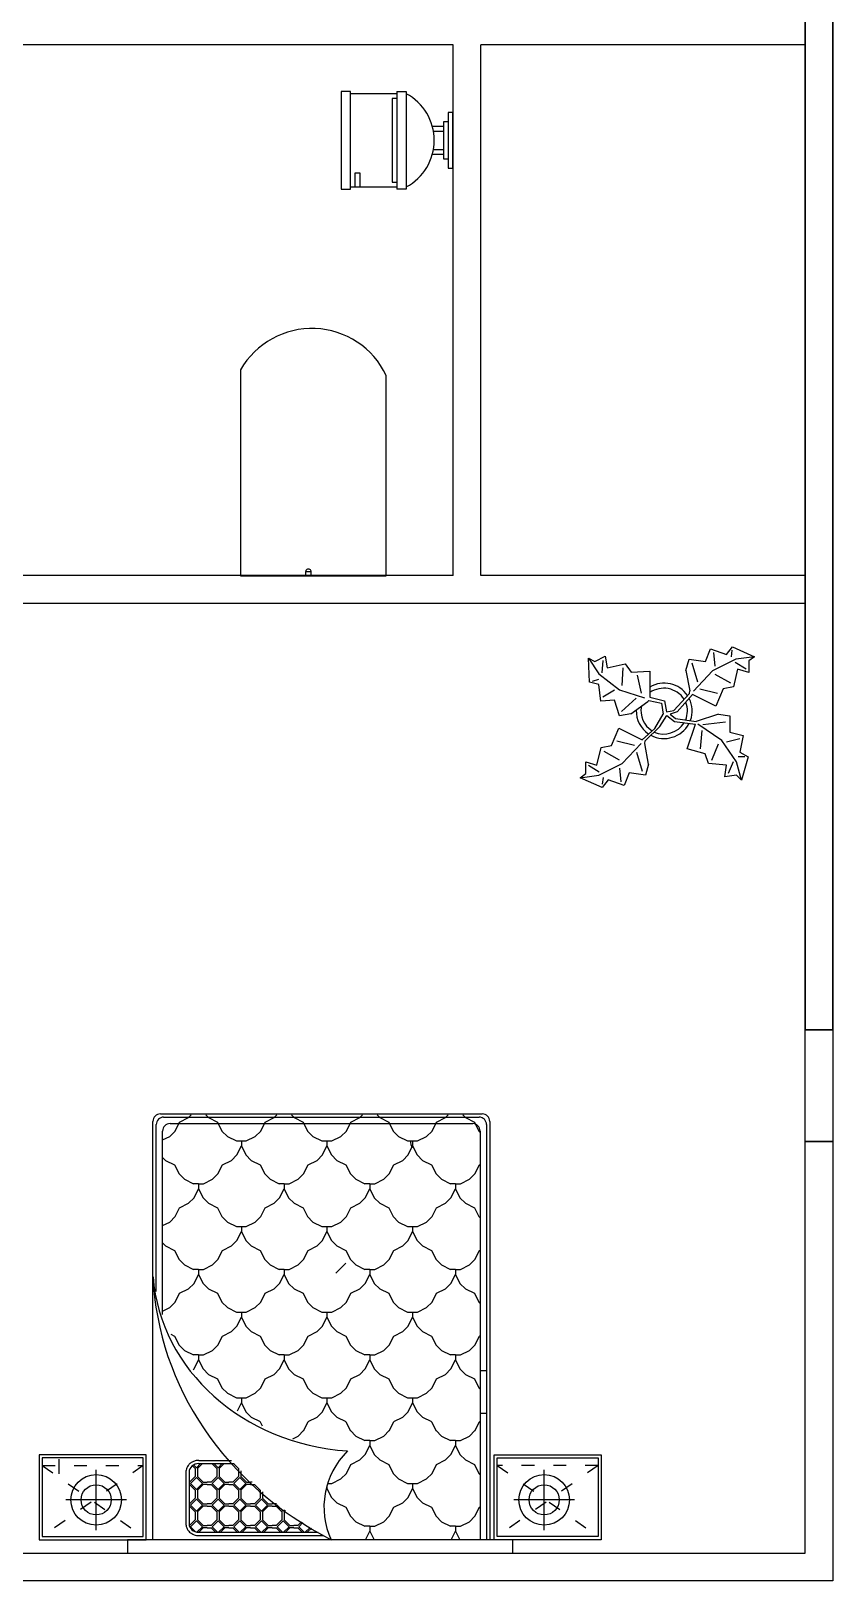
# Model space of a CAD drawing. Header units: inches. Extents: x -2288 to 2509, y 3194 to 5046.
# Drawn here: x -1144.9 to -972.7, y 3194.3 to 3527.3 of the extents above; entities that cross this region are included whole.
import ezdxf

# ---------------------------------------------------------------- set-up
doc = ezdxf.new("R2010")
doc.units = ezdxf.units.IN
doc.header["$MEASUREMENT"] = 0
doc.linetypes.add('ACAD_ISO03W100', pattern=[30, 12, -18])

# ---------------------------------------------------------------- blocks, each defined once
blk = doc.blocks.new('A$C029D5C69')
for p, q in [((0.4164, 2.0693), (0.4164, 2.0066)), ((2.2315, 2.0693), (0.4164, 2.0693)), ((2.2315, 2.0066), (2.2315, 2.0693)), ((0, 1.606), (0, 2.0066)), ((0, 2.0066), (0.505, 2.0066)), ((0.0151, 1.6211), (0.0151, 1.9915)), ((0.0151, 1.9915), (0.4899, 1.9915)), ((0.4164, 2.0066), (2.2315, 2.0066)), ((0.4899, 1.9915), (0.4899, 1.6211)), ((0.505, 2.0066), (0.505, 1.606)), ((0.5252, 0.0351), (0.5252, 2.0066)), ((0.5403, 0.0502), (0.5403, 2.0066)), ((0.5706, 0.0805), (0.5706, 2.0066)), ((0.6869, 1.966), (0.6666, 2.0066)), ((0.7072, 2.0066), (0.6869, 1.966)), ((1.0902, 1.966), (1.0699, 2.0066)), ((1.1106, 2.0066), (1.0902, 1.966)), ((1.8954, 1.9865), (1.3081, 1.9865)), ((2.1114, 2.0087), (2.1114, 0.0351)), ((2.6479, 2.0066), (2.1429, 2.0066)), ((2.1429, 2.0066), (2.1429, 1.606)), ((2.6328, 1.9915), (2.158, 1.9915)), ((2.158, 1.9915), (2.158, 1.6211)), ((2.6328, 1.6211), (2.6328, 1.9915)), ((2.6479, 1.606), (2.6479, 2.0066)), ((0.2689, 1.9609), (0.2689, 1.6764)), ((0.621, 1.9213), (0.5955, 1.8958)), ((0.6634, 1.9425), (0.621, 1.9213)), ((0.6634, 1.9425), (0.621, 1.9213)), ((0.6869, 1.9425), (0.6634, 1.9425)), ((0.6869, 1.9425), (0.6869, 1.966)), ((0.6869, 1.9425), (0.6869, 1.966)), ((0.6869, 1.9425), (0.7104, 1.9425)), ((0.7528, 1.9213), (0.7104, 1.9425)), ((0.7528, 1.9213), (0.7104, 1.9425)), ((0.7783, 1.8958), (0.7528, 1.9213)), ((1.0243, 1.9213), (0.9988, 1.8958)), ((1.0668, 1.9425), (1.0244, 1.9213)), ((1.0668, 1.9425), (1.0244, 1.9213)), ((1.0902, 1.9425), (1.0668, 1.9425)), ((1.0902, 1.9425), (1.0902, 1.966)), ((1.0902, 1.9425), (1.0902, 1.966)), ((1.0902, 1.9425), (1.1137, 1.9425)), ((1.1561, 1.9213), (1.1137, 1.9425)), ((1.1561, 1.9213), (1.1137, 1.9425)), ((1.1816, 1.8958), (1.1561, 1.9213)), ((1.8954, 1.9713), (1.3339, 1.9713)), ((1.3849, 1.9713), (1.3656, 1.952)), ((1.3945, 1.9713), (1.3714, 1.9483)), ((1.4249, 1.945), (1.3986, 1.9713)), ((1.4249, 1.945), (1.4059, 1.926)), ((1.4288, 1.9507), (1.4081, 1.9713)), ((1.4288, 1.9394), (1.4116, 1.9222)), ((1.4476, 1.9507), (1.4288, 1.9507)), ((1.4288, 1.9393), (1.4476, 1.9393)), ((1.4476, 1.9507), (1.4664, 1.9507)), ((1.4664, 1.9393), (1.4476, 1.9393)), ((1.487, 1.9713), (1.4664, 1.9507)), ((1.493, 1.9128), (1.4664, 1.9394)), ((1.4966, 1.9713), (1.4703, 1.945)), ((1.4986, 1.9167), (1.4703, 1.945)), ((1.493, 1.8752), (1.493, 1.9128)), ((1.527, 1.945), (1.4986, 1.9167)), ((1.527, 1.945), (1.5007, 1.9713)), ((1.5309, 1.9394), (1.5043, 1.9128)), ((1.5043, 1.8752), (1.5043, 1.9128)), ((1.5309, 1.9507), (1.5102, 1.9713)), ((1.5497, 1.9507), (1.5309, 1.9507)), ((1.5309, 1.9393), (1.5497, 1.9393)), ((1.5497, 1.9507), (1.5685, 1.9507)), ((1.5685, 1.9393), (1.5497, 1.9393)), ((1.5891, 1.9713), (1.5685, 1.9507)), ((1.595, 1.9128), (1.5685, 1.9394)), ((1.5987, 1.9713), (1.5724, 1.945)), ((1.6007, 1.9167), (1.5724, 1.945)), ((1.595, 1.8752), (1.595, 1.9128)), ((1.6291, 1.945), (1.6007, 1.9167)), ((1.6291, 1.945), (1.6028, 1.9713)), ((1.633, 1.9394), (1.6064, 1.9128)), ((1.6064, 1.8752), (1.6064, 1.9128)), ((1.633, 1.9507), (1.6123, 1.9713)), ((1.6518, 1.9507), (1.633, 1.9507)), ((1.633, 1.9393), (1.6518, 1.9393)), ((1.6518, 1.9507), (1.6706, 1.9507)), ((1.6706, 1.9393), (1.6518, 1.9393)), ((1.6912, 1.9713), (1.6706, 1.9507)), ((1.6971, 1.9128), (1.6706, 1.9394)), ((1.7008, 1.9713), (1.6745, 1.945)), ((1.7028, 1.9167), (1.6745, 1.945)), ((1.6971, 1.8752), (1.6971, 1.9128)), ((1.7312, 1.945), (1.7028, 1.9167)), ((1.7312, 1.945), (1.7049, 1.9713)), ((1.7351, 1.9394), (1.7085, 1.9128)), ((1.7085, 1.8752), (1.7085, 1.9128)), ((1.7351, 1.9507), (1.7144, 1.9713)), ((1.7539, 1.9507), (1.7351, 1.9507)), ((1.7351, 1.9393), (1.7539, 1.9393)), ((1.7539, 1.9507), (1.7727, 1.9507)), ((1.7727, 1.9393), (1.7539, 1.9393)), ((1.7933, 1.9713), (1.7727, 1.9507)), ((1.7992, 1.9128), (1.7727, 1.9394)), ((1.8029, 1.9713), (1.7766, 1.945)), ((1.8049, 1.9167), (1.7766, 1.945)), ((1.7992, 1.8752), (1.7992, 1.9128)), ((1.8333, 1.945), (1.8049, 1.9167)), ((1.8333, 1.945), (1.807, 1.9713)), ((1.8372, 1.9394), (1.8106, 1.9128)), ((1.8106, 1.8752), (1.8106, 1.9128)), ((1.8372, 1.9507), (1.8165, 1.9713)), ((1.856, 1.9507), (1.8372, 1.9507)), ((1.8372, 1.9393), (1.856, 1.9393)), ((1.856, 1.9507), (1.8748, 1.9507)), ((1.8748, 1.9393), (1.856, 1.9393)), ((1.8954, 1.9713), (1.8748, 1.9507)), ((1.9013, 1.9128), (1.8748, 1.9394)), ((1.9043, 1.9707), (1.8787, 1.945)), ((1.907, 1.9167), (1.8787, 1.945)), ((1.9013, 1.8752), (1.9013, 1.9128)), ((1.9354, 1.945), (1.907, 1.9167)), ((1.9354, 1.945), (1.9114, 1.969)), ((1.9393, 1.9394), (1.9127, 1.9128)), ((1.9127, 1.8752), (1.9127, 1.9128)), ((1.9393, 1.9393), (1.9404, 1.9393)), ((1.9414, 1.688), (1.9414, 1.931)), ((1.9565, 1.688), (1.9565, 1.931)), ((2.379, 1.9609), (2.379, 1.6764)), ((0.5743, 1.8534), (0.5706, 1.8515)), ((0.5743, 1.8534), (0.5706, 1.8515)), ((0.5955, 1.8958), (0.5743, 1.8534)), ((0.7995, 1.8534), (0.7783, 1.8958)), ((0.8419, 1.8322), (0.7995, 1.8534)), ((0.8419, 1.8322), (0.7995, 1.8534)), ((0.8674, 1.8067), (0.8419, 1.8322)), ((0.9352, 1.8322), (0.9097, 1.8067)), ((0.9777, 1.8534), (0.9353, 1.8322)), ((0.9777, 1.8534), (0.9353, 1.8322)), ((0.9989, 1.8958), (0.9777, 1.8534)), ((1.2028, 1.8534), (1.1816, 1.8958)), ((1.2452, 1.8322), (1.2028, 1.8534)), ((1.2452, 1.8322), (1.2028, 1.8534)), ((1.2707, 1.8067), (1.2452, 1.8322)), ((1.493, 1.8752), (1.4867, 1.869)), ((1.4986, 1.8713), (1.4922, 1.8648)), ((1.527, 1.8429), (1.4986, 1.8713)), ((1.5309, 1.8486), (1.5043, 1.8752)), ((1.527, 1.8429), (1.5242, 1.8401)), ((1.5309, 1.8373), (1.5295, 1.8359)), ((1.5497, 1.8486), (1.5309, 1.8486)), ((1.5309, 1.8373), (1.5497, 1.8373)), ((1.5497, 1.8486), (1.5685, 1.8486)), ((1.5685, 1.8373), (1.5497, 1.8373)), ((1.595, 1.8752), (1.5685, 1.8486)), ((1.595, 1.8107), (1.5685, 1.8373)), ((1.6007, 1.8713), (1.5724, 1.8429)), ((1.6007, 1.8146), (1.5724, 1.8429)), ((1.6291, 1.8429), (1.6007, 1.8713)), ((1.6291, 1.8429), (1.6007, 1.8146)), ((1.633, 1.8486), (1.6064, 1.8752)), ((1.633, 1.8373), (1.6064, 1.8107)), ((1.6518, 1.8486), (1.633, 1.8486)), ((1.633, 1.8373), (1.6518, 1.8373)), ((1.6518, 1.8486), (1.6706, 1.8486)), ((1.6706, 1.8373), (1.6518, 1.8373)), ((1.6971, 1.8752), (1.6706, 1.8486)), ((1.6971, 1.8107), (1.6706, 1.8373)), ((1.7028, 1.8713), (1.6745, 1.8429)), ((1.7028, 1.8146), (1.6745, 1.8429)), ((1.7312, 1.8429), (1.7028, 1.8713)), ((1.7312, 1.8429), (1.7028, 1.8146)), ((1.7351, 1.8486), (1.7085, 1.8752)), ((1.7351, 1.8373), (1.7085, 1.8107)), ((1.7539, 1.8486), (1.7351, 1.8486)), ((1.7351, 1.8373), (1.7539, 1.8373)), ((1.7539, 1.8486), (1.7727, 1.8486)), ((1.7727, 1.8373), (1.7539, 1.8373)), ((1.7992, 1.8752), (1.7727, 1.8486)), ((1.7992, 1.8107), (1.7727, 1.8373)), ((1.8049, 1.8713), (1.7766, 1.8429)), ((1.8049, 1.8146), (1.7766, 1.8429)), ((1.8333, 1.8429), (1.8049, 1.8713)), ((1.8333, 1.8429), (1.8049, 1.8146)), ((1.8372, 1.8486), (1.8106, 1.8752)), ((1.8372, 1.8373), (1.8106, 1.8107)), ((1.856, 1.8486), (1.8372, 1.8486)), ((1.8372, 1.8373), (1.856, 1.8373)), ((1.856, 1.8486), (1.8748, 1.8486)), ((1.8748, 1.8373), (1.856, 1.8373)), ((1.9013, 1.8752), (1.8748, 1.8486)), ((1.9013, 1.8107), (1.8748, 1.8373)), ((1.907, 1.8713), (1.8787, 1.8429)), ((1.907, 1.8146), (1.8787, 1.8429)), ((1.9354, 1.8429), (1.907, 1.8713)), ((1.9354, 1.8429), (1.907, 1.8146)), ((1.9393, 1.8486), (1.9127, 1.8752)), ((1.9393, 1.8373), (1.9127, 1.8107)), ((1.9414, 1.8486), (1.9393, 1.8486)), ((1.9393, 1.8373), (1.9414, 1.8373)), ((0.1267, 1.8186), (0.4111, 1.8186)), ((0.8886, 1.7643), (0.8674, 1.8067)), ((0.9098, 1.8067), (0.8886, 1.7643)), ((0.8886, 1.7408), (0.8886, 1.7643)), ((1.2919, 1.7643), (1.2707, 1.8067)), ((1.2981, 1.7768), (1.2919, 1.7643)), ((1.2919, 1.7519), (1.2919, 1.7643)), ((1.595, 1.7806), (1.595, 1.8107)), ((1.6064, 1.7731), (1.6064, 1.8107)), ((1.633, 1.7465), (1.6064, 1.7731)), ((1.6971, 1.7731), (1.6706, 1.7465)), ((1.7028, 1.7692), (1.6745, 1.7408)), ((1.6971, 1.7731), (1.6971, 1.8107)), ((1.7312, 1.7408), (1.7028, 1.7692)), ((1.7085, 1.7731), (1.7085, 1.8107)), ((1.7351, 1.7465), (1.7085, 1.7731)), ((1.7992, 1.7731), (1.7727, 1.7465)), ((1.8049, 1.7692), (1.7766, 1.7408)), ((1.7992, 1.7731), (1.7992, 1.8107)), ((1.8333, 1.7408), (1.8049, 1.7692)), ((1.8106, 1.7731), (1.8106, 1.8107)), ((1.8372, 1.7465), (1.8106, 1.7731)), ((1.9013, 1.7731), (1.8748, 1.7465)), ((1.907, 1.7692), (1.8787, 1.7408)), ((1.9013, 1.7731), (1.9013, 1.8107)), ((1.9354, 1.7408), (1.907, 1.7692)), ((1.9127, 1.7731), (1.9127, 1.8107)), ((1.9393, 1.7465), (1.9127, 1.7731)), ((2.2367, 1.8186), (2.5212, 1.8186)), ((0.5766, 1.6941), (0.5706, 1.7002)), ((0.5978, 1.6517), (0.5766, 1.6941)), ((0.7972, 1.6941), (0.776, 1.6517)), ((0.8227, 1.7196), (0.7972, 1.6941)), ((0.8651, 1.7408), (0.8227, 1.7196)), ((0.8651, 1.7408), (0.8227, 1.7196)), ((0.912, 1.7408), (0.8651, 1.7408)), ((0.9544, 1.7196), (0.912, 1.7408)), ((0.9544, 1.7196), (0.912, 1.7408)), ((0.98, 1.6941), (0.9545, 1.7196)), ((1.0011, 1.6517), (0.9799, 1.6941)), ((1.2005, 1.6941), (1.1793, 1.6517)), ((1.226, 1.7196), (1.2005, 1.6941)), ((1.2684, 1.7408), (1.226, 1.7196)), ((1.2684, 1.7408), (1.226, 1.7196)), ((1.2885, 1.7408), (1.2684, 1.7408)), ((1.6518, 1.7465), (1.633, 1.7465)), ((1.6443, 1.7352), (1.6518, 1.7352)), ((1.6518, 1.7465), (1.6706, 1.7465)), ((1.6706, 1.7352), (1.6518, 1.7352)), ((1.6971, 1.7086), (1.6706, 1.7352)), ((1.7028, 1.7125), (1.6745, 1.7408)), ((1.6971, 1.682), (1.6971, 1.7086)), ((1.7312, 1.7408), (1.7028, 1.7125)), ((1.7351, 1.7352), (1.7085, 1.7086)), ((1.7085, 1.671), (1.7085, 1.7086)), ((1.7539, 1.7465), (1.7351, 1.7465)), ((1.7351, 1.7352), (1.7539, 1.7352)), ((1.7539, 1.7465), (1.7727, 1.7465)), ((1.7727, 1.7352), (1.7539, 1.7352)), ((1.7992, 1.7086), (1.7727, 1.7352)), ((1.8049, 1.7125), (1.7766, 1.7408)), ((1.7992, 1.671), (1.7992, 1.7086)), ((1.8333, 1.7408), (1.8049, 1.7125)), ((1.8372, 1.7352), (1.8106, 1.7086)), ((1.8106, 1.671), (1.8106, 1.7086)), ((1.856, 1.7465), (1.8372, 1.7465)), ((1.8372, 1.7352), (1.856, 1.7352)), ((1.856, 1.7465), (1.8748, 1.7465)), ((1.8748, 1.7352), (1.856, 1.7352)), ((1.9013, 1.7086), (1.8748, 1.7352)), ((1.907, 1.7125), (1.8787, 1.7408)), ((1.9013, 1.671), (1.9013, 1.7086)), ((1.9354, 1.7408), (1.907, 1.7125)), ((1.9393, 1.7352), (1.9127, 1.7086)), ((1.9127, 1.671), (1.9127, 1.7086)), ((1.9414, 1.7465), (1.9393, 1.7465)), ((1.9393, 1.7352), (1.9414, 1.7352)), ((2.5551, 1.6275), (2.5551, 1.696)), ((0.4899, 1.6211), (0.0151, 1.6211)), ((0.6402, 1.6305), (0.5978, 1.6517)), ((0.6402, 1.6305), (0.5978, 1.6517)), ((0.6657, 1.605), (0.6402, 1.6305)), ((0.7336, 1.6305), (0.7081, 1.605)), ((0.776, 1.6517), (0.7336, 1.6305)), ((0.776, 1.6517), (0.7336, 1.6305)), ((1.0435, 1.6305), (1.0011, 1.6517)), ((1.0435, 1.6305), (1.0011, 1.6517)), ((1.0691, 1.605), (1.0436, 1.6305)), ((1.1369, 1.6305), (1.1114, 1.605)), ((1.1793, 1.6517), (1.1369, 1.6305)), ((1.1793, 1.6517), (1.1369, 1.6305)), ((1.7318, 1.6477), (1.7085, 1.671)), ((1.8961, 1.6477), (1.7289, 1.6477)), ((1.8961, 1.6325), (1.7422, 1.6325)), ((1.7992, 1.671), (1.7759, 1.6477)), ((1.8049, 1.6671), (1.7855, 1.6477)), ((1.8244, 1.6477), (1.8049, 1.6671)), ((1.8339, 1.6477), (1.8106, 1.671)), ((1.9013, 1.671), (1.878, 1.6477)), ((1.907, 1.6671), (1.8876, 1.6477)), ((1.9202, 1.6539), (1.907, 1.6671)), ((1.926, 1.6577), (1.9127, 1.671)), ((2.158, 1.6211), (2.6328, 1.6211)), ((0.505, 1.606), (0, 1.606)), ((0.6634, 1.5391), (0.621, 1.5179)), ((0.6634, 1.5391), (0.621, 1.5179)), ((0.6869, 1.5392), (0.6634, 1.5392)), ((0.6869, 1.5626), (0.6657, 1.605)), ((0.7081, 1.605), (0.6869, 1.5626)), ((0.6869, 1.5392), (0.6869, 1.5626)), ((0.6869, 1.5392), (0.6869, 1.5626)), ((0.6869, 1.5392), (0.7104, 1.5392)), ((0.7528, 1.5179), (0.7104, 1.5391)), ((0.7528, 1.5179), (0.7104, 1.5391)), ((1.0668, 1.5391), (1.0244, 1.5179)), ((1.0668, 1.5391), (1.0244, 1.5179)), ((1.0902, 1.5392), (1.0668, 1.5392)), ((1.0902, 1.5626), (1.069, 1.605)), ((1.1114, 1.605), (1.0902, 1.5626)), ((1.0902, 1.5392), (1.0902, 1.5626)), ((1.0902, 1.5392), (1.0902, 1.5626)), ((1.0902, 1.5392), (1.1137, 1.5392)), ((1.1561, 1.5179), (1.1137, 1.5391)), ((1.1561, 1.5179), (1.1137, 1.5391)), ((2.1429, 1.606), (2.6479, 1.606)), ((0.5955, 1.4925), (0.5743, 1.4501)), ((0.621, 1.5179), (0.5955, 1.4924)), ((0.7783, 1.4924), (0.7528, 1.5179)), ((0.7995, 1.4501), (0.7783, 1.4925)), ((0.9989, 1.4925), (0.9777, 1.4501)), ((1.0243, 1.5179), (0.9988, 1.4924)), ((1.1816, 1.4924), (1.1561, 1.5179)), ((1.2028, 1.4501), (1.1816, 1.4925)), ((1.4022, 1.4925), (1.381, 1.4501)), ((1.4277, 1.5179), (1.4022, 1.4924)), ((1.4534, 1.5308), (1.4277, 1.5179)), ((1.4534, 1.5308), (1.4277, 1.5179)), ((1.6062, 1.4501), (1.5966, 1.4692)), ((0.5403, 1.4117), (0.5706, 1.4117)), ((0.5743, 1.45), (0.5706, 1.4481)), ((0.5743, 1.45), (0.5706, 1.4481)), ((0.8419, 1.4288), (0.7995, 1.45)), ((0.8419, 1.4288), (0.7995, 1.45)), ((0.8674, 1.4033), (0.8419, 1.4288)), ((0.8886, 1.361), (0.8674, 1.4034)), ((0.9098, 1.4034), (0.8886, 1.361)), ((0.9352, 1.4288), (0.9097, 1.4033)), ((0.9777, 1.45), (0.9353, 1.4288)), ((0.9777, 1.45), (0.9353, 1.4288)), ((1.2452, 1.4288), (1.2028, 1.45)), ((1.2452, 1.4288), (1.2028, 1.45)), ((1.2707, 1.4033), (1.2452, 1.4288)), ((1.2919, 1.361), (1.2707, 1.4034)), ((1.3131, 1.4034), (1.2919, 1.361)), ((1.3386, 1.4288), (1.3131, 1.4033)), ((1.381, 1.45), (1.3386, 1.4288)), ((1.381, 1.45), (1.3386, 1.4288)), ((1.6486, 1.4288), (1.6062, 1.45)), ((1.6486, 1.4288), (1.6062, 1.45)), ((1.6741, 1.4033), (1.6486, 1.4288)), ((1.6953, 1.361), (1.6741, 1.4034)), ((1.714, 1.3984), (1.6953, 1.361)), ((0.8227, 1.3163), (0.7972, 1.2908)), ((0.8651, 1.3374), (0.8227, 1.3162)), ((0.8651, 1.3374), (0.8227, 1.3162)), ((0.912, 1.3375), (0.8651, 1.3375)), ((0.8886, 1.3375), (0.8886, 1.3609)), ((0.9544, 1.3162), (0.912, 1.3374)), ((0.9544, 1.3162), (0.912, 1.3374)), ((0.98, 1.2908), (0.9545, 1.3163)), ((1.226, 1.3163), (1.2005, 1.2908)), ((1.2684, 1.3374), (1.226, 1.3162)), ((1.2684, 1.3374), (1.226, 1.3162)), ((1.3154, 1.3375), (1.2684, 1.3375)), ((1.2919, 1.3375), (1.2919, 1.3609)), ((1.3578, 1.3162), (1.3154, 1.3374)), ((1.3578, 1.3162), (1.3154, 1.3374)), ((1.3833, 1.2908), (1.3578, 1.3163)), ((1.6294, 1.3163), (1.6039, 1.2908)), ((1.6718, 1.3374), (1.6294, 1.3162)), ((1.6718, 1.3374), (1.6294, 1.3162)), ((1.7187, 1.3375), (1.6718, 1.3375)), ((1.6953, 1.3375), (1.6953, 1.3609)), ((1.7611, 1.3162), (1.7187, 1.3374)), ((1.7611, 1.3162), (1.7187, 1.3374)), ((1.7867, 1.2908), (1.7611, 1.3163)), ((0.5766, 1.2908), (0.5706, 1.2968)), ((0.5978, 1.2484), (0.5766, 1.2908)), ((0.6402, 1.2271), (0.5978, 1.2483)), ((0.6402, 1.2271), (0.5978, 1.2483)), ((0.776, 1.2483), (0.7336, 1.2271)), ((0.776, 1.2483), (0.7336, 1.2271)), ((0.7972, 1.2908), (0.776, 1.2484)), ((1.0011, 1.2484), (0.9799, 1.2908)), ((1.0435, 1.2271), (1.0011, 1.2483)), ((1.0435, 1.2271), (1.0011, 1.2483)), ((1.1793, 1.2483), (1.1369, 1.2271)), ((1.1793, 1.2483), (1.1369, 1.2271)), ((1.2005, 1.2908), (1.1793, 1.2484)), ((1.4045, 1.2484), (1.3833, 1.2908)), ((1.4469, 1.2271), (1.4045, 1.2483)), ((1.4469, 1.2271), (1.4045, 1.2483)), ((1.5827, 1.2483), (1.5403, 1.2271)), ((1.5827, 1.2483), (1.5403, 1.2271)), ((1.6039, 1.2908), (1.5827, 1.2484)), ((1.8078, 1.2484), (1.7866, 1.2908)), ((1.8502, 1.2271), (1.8078, 1.2483)), ((1.8502, 1.2271), (1.8078, 1.2483)), ((0.5403, 1.21), (0.5706, 1.21)), ((0.6657, 1.2017), (0.6402, 1.2272)), ((0.6869, 1.1593), (0.6657, 1.2017)), ((0.7081, 1.2017), (0.6869, 1.1593)), ((0.7336, 1.2272), (0.7081, 1.2017)), ((1.0691, 1.2017), (1.0436, 1.2272)), ((1.0902, 1.1593), (1.069, 1.2017)), ((1.1114, 1.2017), (1.0902, 1.1593)), ((1.1369, 1.2272), (1.1114, 1.2017)), ((1.4724, 1.2017), (1.4469, 1.2272)), ((1.4936, 1.1593), (1.4724, 1.2017)), ((1.5148, 1.2017), (1.4936, 1.1593)), ((1.5403, 1.2272), (1.5148, 1.2017)), ((1.8758, 1.2017), (1.8503, 1.2272)), ((1.8969, 1.1593), (1.8757, 1.2017)), ((1.9181, 1.2017), (1.8969, 1.1593)), ((1.9215, 1.2051), (1.9181, 1.2017)), ((0.621, 1.1146), (0.5955, 1.0891)), ((0.6634, 1.1358), (0.621, 1.1146)), ((0.6634, 1.1358), (0.621, 1.1146)), ((0.6869, 1.1358), (0.6634, 1.1358)), ((0.6869, 1.1358), (0.6869, 1.1593)), ((0.6869, 1.1358), (0.6869, 1.1593)), ((0.6869, 1.1358), (0.7104, 1.1358)), ((0.7528, 1.1146), (0.7104, 1.1358)), ((0.7528, 1.1146), (0.7104, 1.1358)), ((0.7783, 1.0891), (0.7528, 1.1146)), ((1.0243, 1.1146), (0.9988, 1.0891)), ((1.0668, 1.1358), (1.0244, 1.1146)), ((1.0668, 1.1358), (1.0244, 1.1146)), ((1.0902, 1.1358), (1.0668, 1.1358)), ((1.0902, 1.1358), (1.0902, 1.1593)), ((1.0902, 1.1358), (1.0902, 1.1593)), ((1.0902, 1.1358), (1.1137, 1.1358)), ((1.1561, 1.1146), (1.1137, 1.1358)), ((1.1561, 1.1146), (1.1137, 1.1358)), ((1.1816, 1.0891), (1.1561, 1.1146)), ((1.4277, 1.1146), (1.4022, 1.0891)), ((1.4701, 1.1358), (1.4277, 1.1146)), ((1.4701, 1.1358), (1.4277, 1.1146)), ((1.4936, 1.1358), (1.4701, 1.1358)), ((1.4936, 1.1358), (1.4936, 1.1593)), ((1.4936, 1.1358), (1.4936, 1.1593)), ((1.4936, 1.1358), (1.5171, 1.1358)), ((1.5595, 1.1146), (1.5171, 1.1358)), ((1.5595, 1.1146), (1.5171, 1.1358)), ((1.585, 1.0891), (1.5595, 1.1146)), ((1.831, 1.1146), (1.8055, 1.0891)), ((1.8735, 1.1358), (1.8311, 1.1146)), ((1.8735, 1.1358), (1.8311, 1.1146)), ((1.8969, 1.1358), (1.8735, 1.1358)), ((1.8969, 1.1358), (1.8969, 1.1593)), ((1.8969, 1.1358), (1.8969, 1.1593)), ((1.8969, 1.1358), (1.9204, 1.1358)), ((1.9628, 1.1146), (1.9204, 1.1358)), ((1.9628, 1.1146), (1.9204, 1.1358)), ((1.9883, 1.0891), (1.9628, 1.1146)), ((0.5743, 1.0467), (0.5706, 1.0448)), ((0.5743, 1.0467), (0.5706, 1.0448)), ((0.5955, 1.0891), (0.5743, 1.0467)), ((0.7995, 1.0467), (0.7783, 1.0891)), ((0.8419, 1.0255), (0.7995, 1.0467)), ((0.8419, 1.0255), (0.7995, 1.0467)), ((0.8674, 1), (0.8419, 1.0255)), ((0.9352, 1.0255), (0.9097, 1)), ((0.9777, 1.0467), (0.9353, 1.0255)), ((0.9777, 1.0467), (0.9353, 1.0255)), ((0.9989, 1.0891), (0.9777, 1.0467)), ((1.2028, 1.0467), (1.1816, 1.0891)), ((1.2452, 1.0255), (1.2028, 1.0467)), ((1.2452, 1.0255), (1.2028, 1.0467)), ((1.2707, 1), (1.2452, 1.0255)), ((1.3386, 1.0255), (1.3131, 1)), ((1.381, 1.0467), (1.3386, 1.0255)), ((1.381, 1.0467), (1.3386, 1.0255)), ((1.4022, 1.0891), (1.381, 1.0467)), ((1.6062, 1.0467), (1.585, 1.0891)), ((1.6486, 1.0255), (1.6062, 1.0467)), ((1.6486, 1.0255), (1.6062, 1.0467)), ((1.6741, 1), (1.6486, 1.0255)), ((1.7419, 1.0255), (1.7164, 1)), ((1.7844, 1.0467), (1.742, 1.0255)), ((1.7844, 1.0467), (1.742, 1.0255)), ((1.8056, 1.0891), (1.7844, 1.0467)), ((2.0095, 1.0467), (1.9883, 1.0891)), ((2.0276, 1.0376), (2.0095, 1.0467)), ((2.0276, 1.0376), (2.0095, 1.0467)), ((0.8886, 0.9576), (0.8674, 1)), ((0.9098, 1), (0.8886, 0.9576)), ((0.8886, 0.9341), (0.8886, 0.9576)), ((1.2919, 0.9576), (1.2707, 1)), ((1.3131, 1), (1.2919, 0.9576)), ((1.2919, 0.9341), (1.2919, 0.9576)), ((1.6953, 0.9576), (1.6741, 1)), ((1.7165, 1), (1.6953, 0.9576)), ((1.6953, 0.9341), (1.6953, 0.9576)), ((0.5766, 0.8874), (0.5706, 0.8935)), ((0.5978, 0.845), (0.5766, 0.8874)), ((0.7972, 0.8874), (0.776, 0.845)), ((0.8227, 0.9129), (0.7972, 0.8874)), ((0.8651, 0.9341), (0.8227, 0.9129)), ((0.8651, 0.9341), (0.8227, 0.9129)), ((0.912, 0.9341), (0.8651, 0.9341)), ((0.9544, 0.9129), (0.912, 0.9341)), ((0.9544, 0.9129), (0.912, 0.9341)), ((0.98, 0.8874), (0.9545, 0.9129)), ((1.0011, 0.845), (0.9799, 0.8874)), ((1.2005, 0.8874), (1.1793, 0.845)), ((1.226, 0.9129), (1.2005, 0.8874)), ((1.2684, 0.9341), (1.226, 0.9129)), ((1.2684, 0.9341), (1.226, 0.9129)), ((1.3154, 0.9341), (1.2684, 0.9341)), ((1.3578, 0.9129), (1.3154, 0.9341)), ((1.3578, 0.9129), (1.3154, 0.9341)), ((1.3833, 0.8874), (1.3578, 0.9129)), ((1.4045, 0.845), (1.3833, 0.8874)), ((1.6039, 0.8874), (1.5827, 0.845)), ((1.6294, 0.9129), (1.6039, 0.8874)), ((1.6718, 0.9341), (1.6294, 0.9129)), ((1.6718, 0.9341), (1.6294, 0.9129)), ((1.7187, 0.9341), (1.6718, 0.9341)), ((1.7611, 0.9129), (1.7187, 0.9341)), ((1.7611, 0.9129), (1.7187, 0.9341)), ((1.7867, 0.8874), (1.7611, 0.9129)), ((1.8078, 0.845), (1.7866, 0.8874)), ((2.0072, 0.8874), (1.986, 0.845)), ((2.0327, 0.9129), (2.0072, 0.8874)), ((2.066, 0.9295), (2.0327, 0.9129)), ((2.066, 0.9295), (2.0327, 0.9129)), ((2.066, 0.9457), (2.066, 0.0805)), ((0.6402, 0.8238), (0.5978, 0.845)), ((0.6402, 0.8238), (0.5978, 0.845)), ((0.6657, 0.7983), (0.6402, 0.8238)), ((0.7336, 0.8238), (0.7081, 0.7983)), ((0.776, 0.845), (0.7336, 0.8238)), ((0.776, 0.845), (0.7336, 0.8238)), ((1.0435, 0.8238), (1.0011, 0.845)), ((1.0435, 0.8238), (1.0011, 0.845)), ((1.0691, 0.7983), (1.0436, 0.8238)), ((1.1369, 0.8238), (1.1114, 0.7983)), ((1.1793, 0.845), (1.1369, 0.8238)), ((1.1793, 0.845), (1.1369, 0.8238)), ((1.4469, 0.8238), (1.4045, 0.845)), ((1.4469, 0.8238), (1.4045, 0.845)), ((1.4724, 0.7983), (1.4469, 0.8238)), ((1.5403, 0.8238), (1.5148, 0.7983)), ((1.5827, 0.845), (1.5403, 0.8238)), ((1.5827, 0.845), (1.5403, 0.8238)), ((1.8502, 0.8238), (1.8078, 0.845)), ((1.8502, 0.8238), (1.8078, 0.845)), ((1.8758, 0.7983), (1.8503, 0.8238)), ((1.9436, 0.8238), (1.9181, 0.7983)), ((1.986, 0.845), (1.9436, 0.8238)), ((1.986, 0.845), (1.9436, 0.8238)), ((2.0962, 0.8369), (2.0962, 0.0502)), ((0.6634, 0.7324), (0.621, 0.7112)), ((0.6634, 0.7324), (0.621, 0.7112)), ((0.6869, 0.7325), (0.6634, 0.7325)), ((0.6869, 0.7559), (0.6657, 0.7983)), ((0.7081, 0.7983), (0.6869, 0.7559)), ((0.6869, 0.7325), (0.6869, 0.7559)), ((0.6869, 0.7325), (0.6869, 0.7559)), ((0.6869, 0.7325), (0.7104, 0.7325)), ((0.7528, 0.7112), (0.7104, 0.7324)), ((0.7528, 0.7112), (0.7104, 0.7324)), ((1.0668, 0.7324), (1.0244, 0.7112)), ((1.0668, 0.7324), (1.0244, 0.7112)), ((1.0902, 0.7325), (1.0668, 0.7325)), ((1.0902, 0.7559), (1.069, 0.7983)), ((1.1114, 0.7983), (1.0902, 0.7559)), ((1.0902, 0.7325), (1.0902, 0.7559)), ((1.0902, 0.7325), (1.0902, 0.7559)), ((1.0902, 0.7325), (1.1137, 0.7325)), ((1.1561, 0.7112), (1.1137, 0.7324)), ((1.1561, 0.7112), (1.1137, 0.7324)), ((1.2024, 0.7028), (1.2503, 0.7507)), ((1.4701, 0.7324), (1.4277, 0.7112)), ((1.4701, 0.7324), (1.4277, 0.7112)), ((1.4936, 0.7325), (1.4701, 0.7325)), ((1.4936, 0.7559), (1.4724, 0.7983)), ((1.5148, 0.7983), (1.4936, 0.7559)), ((1.4936, 0.7325), (1.4936, 0.7559)), ((1.4936, 0.7325), (1.4936, 0.7559)), ((1.4936, 0.7325), (1.5171, 0.7325)), ((1.5595, 0.7112), (1.5171, 0.7324)), ((1.5595, 0.7112), (1.5171, 0.7324)), ((1.8735, 0.7324), (1.8311, 0.7112)), ((1.8735, 0.7324), (1.8311, 0.7112)), ((1.8969, 0.7325), (1.8735, 0.7325)), ((1.8969, 0.7559), (1.8757, 0.7983)), ((1.9181, 0.7983), (1.8969, 0.7559)), ((1.8969, 0.7325), (1.8969, 0.7559)), ((1.8969, 0.7325), (1.8969, 0.7559)), ((1.8969, 0.7325), (1.9204, 0.7325)), ((1.9628, 0.7112), (1.9204, 0.7324)), ((1.9628, 0.7112), (1.9204, 0.7324)), ((0.5955, 0.6858), (0.5743, 0.6434)), ((0.621, 0.7113), (0.5955, 0.6858)), ((0.7783, 0.6858), (0.7528, 0.7113)), ((0.7995, 0.6434), (0.7783, 0.6858)), ((0.9989, 0.6858), (0.9777, 0.6434)), ((1.0243, 0.7113), (0.9988, 0.6858)), ((1.1816, 0.6858), (1.1561, 0.7113)), ((1.2028, 0.6434), (1.1816, 0.6858)), ((1.4022, 0.6858), (1.381, 0.6434)), ((1.4277, 0.7113), (1.4022, 0.6858)), ((1.585, 0.6858), (1.5595, 0.7113)), ((1.6062, 0.6434), (1.585, 0.6858)), ((1.8056, 0.6858), (1.7844, 0.6434)), ((1.831, 0.7113), (1.8055, 0.6858)), ((1.9883, 0.6858), (1.9628, 0.7113)), ((2.0095, 0.6434), (1.9883, 0.6858)), ((0.5743, 0.6433), (0.5706, 0.6414)), ((0.5743, 0.6433), (0.5706, 0.6414)), ((0.8419, 0.6221), (0.7995, 0.6433)), ((0.8419, 0.6221), (0.7995, 0.6433)), ((0.8674, 0.5967), (0.8419, 0.6222)), ((0.8886, 0.5543), (0.8674, 0.5967)), ((0.9098, 0.5967), (0.8886, 0.5543)), ((0.9352, 0.6222), (0.9097, 0.5967)), ((0.9777, 0.6433), (0.9353, 0.6221)), ((0.9777, 0.6433), (0.9353, 0.6221)), ((1.2452, 0.6221), (1.2028, 0.6433)), ((1.2452, 0.6221), (1.2028, 0.6433)), ((1.2707, 0.5967), (1.2452, 0.6222)), ((1.2919, 0.5543), (1.2707, 0.5967)), ((1.3131, 0.5967), (1.2919, 0.5543)), ((1.3386, 0.6222), (1.3131, 0.5967)), ((1.381, 0.6433), (1.3386, 0.6221)), ((1.381, 0.6433), (1.3386, 0.6221)), ((1.6486, 0.6221), (1.6062, 0.6433)), ((1.6486, 0.6221), (1.6062, 0.6433)), ((1.6741, 0.5967), (1.6486, 0.6222)), ((1.6953, 0.5543), (1.6741, 0.5967)), ((1.7165, 0.5967), (1.6953, 0.5543)), ((1.7419, 0.6222), (1.7164, 0.5967)), ((1.7844, 0.6433), (1.742, 0.6221)), ((1.7844, 0.6433), (1.742, 0.6221)), ((2.0519, 0.6221), (2.0095, 0.6433)), ((2.0519, 0.6221), (2.0095, 0.6433)), ((2.066, 0.6081), (2.0519, 0.6222)), ((0.8651, 0.5308), (0.8227, 0.5096)), ((0.8651, 0.5308), (0.8227, 0.5096)), ((0.912, 0.5308), (0.8651, 0.5308)), ((0.8886, 0.5308), (0.8886, 0.5543)), ((0.9544, 0.5096), (0.912, 0.5308)), ((0.9544, 0.5096), (0.912, 0.5308)), ((1.2684, 0.5308), (1.226, 0.5096)), ((1.2684, 0.5308), (1.226, 0.5096)), ((1.3154, 0.5308), (1.2684, 0.5308)), ((1.2919, 0.5308), (1.2919, 0.5543)), ((1.3578, 0.5096), (1.3154, 0.5308)), ((1.3578, 0.5096), (1.3154, 0.5308)), ((1.6718, 0.5308), (1.6294, 0.5096)), ((1.6718, 0.5308), (1.6294, 0.5096)), ((1.7187, 0.5308), (1.6718, 0.5308)), ((1.6953, 0.5308), (1.6953, 0.5543)), ((1.7611, 0.5096), (1.7187, 0.5308)), ((1.7611, 0.5096), (1.7187, 0.5308)), ((2.066, 0.5262), (2.0327, 0.5096)), ((2.066, 0.5262), (2.0327, 0.5096)), ((0.5766, 0.4841), (0.5706, 0.4901)), ((0.5978, 0.4417), (0.5766, 0.4841)), ((0.6402, 0.4205), (0.5978, 0.4417)), ((0.6402, 0.4205), (0.5978, 0.4417)), ((0.776, 0.4417), (0.7336, 0.4205)), ((0.776, 0.4417), (0.7336, 0.4205)), ((0.7972, 0.4841), (0.776, 0.4417)), ((0.8227, 0.5096), (0.7972, 0.4841)), ((0.98, 0.4841), (0.9545, 0.5096)), ((1.0011, 0.4417), (0.9799, 0.4841)), ((1.0435, 0.4205), (1.0011, 0.4417)), ((1.0435, 0.4205), (1.0011, 0.4417)), ((1.1793, 0.4417), (1.1369, 0.4205)), ((1.1793, 0.4417), (1.1369, 0.4205)), ((1.2005, 0.4841), (1.1793, 0.4417)), ((1.226, 0.5096), (1.2005, 0.4841)), ((1.3833, 0.4841), (1.3578, 0.5096)), ((1.4045, 0.4417), (1.3833, 0.4841)), ((1.4469, 0.4205), (1.4045, 0.4417)), ((1.4469, 0.4205), (1.4045, 0.4417)), ((1.5827, 0.4417), (1.5403, 0.4205)), ((1.5827, 0.4417), (1.5403, 0.4205)), ((1.6039, 0.4841), (1.5827, 0.4417)), ((1.6294, 0.5096), (1.6039, 0.4841)), ((1.7867, 0.4841), (1.7611, 0.5096)), ((1.8078, 0.4417), (1.7866, 0.4841)), ((1.8502, 0.4205), (1.8078, 0.4417)), ((1.8502, 0.4205), (1.8078, 0.4417)), ((1.986, 0.4417), (1.9436, 0.4205)), ((1.986, 0.4417), (1.9436, 0.4205)), ((2.0072, 0.4841), (1.986, 0.4417)), ((2.0327, 0.5096), (2.0072, 0.4841)), ((0.6657, 0.395), (0.6402, 0.4205)), ((0.6869, 0.3526), (0.6657, 0.395)), ((0.7081, 0.395), (0.6869, 0.3526)), ((0.7336, 0.4205), (0.7081, 0.395)), ((1.0691, 0.395), (1.0436, 0.4205)), ((1.0902, 0.3526), (1.069, 0.395)), ((1.1114, 0.395), (1.0902, 0.3526)), ((1.1369, 0.4205), (1.1114, 0.395)), ((1.4724, 0.395), (1.4469, 0.4205)), ((1.4936, 0.3526), (1.4724, 0.395)), ((1.5148, 0.395), (1.4936, 0.3526)), ((1.5403, 0.4205), (1.5148, 0.395)), ((1.8758, 0.395), (1.8503, 0.4205)), ((1.8969, 0.3526), (1.8757, 0.395)), ((1.9181, 0.395), (1.8969, 0.3526)), ((1.9436, 0.4205), (1.9181, 0.395)), ((0.621, 0.3079), (0.5955, 0.2824)), ((0.6634, 0.3291), (0.621, 0.3079)), ((0.6634, 0.3291), (0.621, 0.3079)), ((0.6869, 0.3291), (0.6634, 0.3291)), ((0.6869, 0.3291), (0.6869, 0.3526)), ((0.6869, 0.3291), (0.6869, 0.3526)), ((0.6869, 0.3291), (0.7104, 0.3291)), ((0.7528, 0.3079), (0.7104, 0.3291)), ((0.7528, 0.3079), (0.7104, 0.3291)), ((0.7783, 0.2824), (0.7528, 0.3079)), ((1.0243, 0.3079), (0.9988, 0.2824)), ((1.0668, 0.3291), (1.0244, 0.3079)), ((1.0668, 0.3291), (1.0244, 0.3079)), ((1.0902, 0.3291), (1.0668, 0.3291)), ((1.0902, 0.3291), (1.0902, 0.3526)), ((1.0902, 0.3291), (1.0902, 0.3526)), ((1.0902, 0.3291), (1.1137, 0.3291)), ((1.1561, 0.3079), (1.1137, 0.3291)), ((1.1561, 0.3079), (1.1137, 0.3291)), ((1.1816, 0.2824), (1.1561, 0.3079)), ((1.4277, 0.3079), (1.4022, 0.2824)), ((1.4701, 0.3291), (1.4277, 0.3079)), ((1.4701, 0.3291), (1.4277, 0.3079)), ((1.4936, 0.3291), (1.4701, 0.3291)), ((1.4936, 0.3291), (1.4936, 0.3526)), ((1.4936, 0.3291), (1.4936, 0.3526)), ((1.4936, 0.3291), (1.5171, 0.3291)), ((1.5595, 0.3079), (1.5171, 0.3291)), ((1.5595, 0.3079), (1.5171, 0.3291)), ((1.585, 0.2824), (1.5595, 0.3079)), ((1.831, 0.3079), (1.8055, 0.2824)), ((1.8735, 0.3291), (1.8311, 0.3079)), ((1.8735, 0.3291), (1.8311, 0.3079)), ((1.8969, 0.3291), (1.8735, 0.3291)), ((1.8969, 0.3291), (1.8969, 0.3526)), ((1.8969, 0.3291), (1.8969, 0.3526)), ((1.8969, 0.3291), (1.9204, 0.3291)), ((1.9628, 0.3079), (1.9204, 0.3291)), ((1.9628, 0.3079), (1.9204, 0.3291)), ((1.9883, 0.2824), (1.9628, 0.3079)), ((0.5743, 0.24), (0.5706, 0.2381)), ((0.5743, 0.24), (0.5706, 0.2381)), ((0.5955, 0.2824), (0.5743, 0.24)), ((0.7995, 0.24), (0.7783, 0.2824)), ((0.8419, 0.2188), (0.7995, 0.24)), ((0.8419, 0.2188), (0.7995, 0.24)), ((0.9777, 0.24), (0.9353, 0.2188)), ((0.9777, 0.24), (0.9353, 0.2188)), ((0.9989, 0.2824), (0.9777, 0.24)), ((1.2028, 0.24), (1.1816, 0.2824)), ((1.2452, 0.2188), (1.2028, 0.24)), ((1.2452, 0.2188), (1.2028, 0.24)), ((1.381, 0.24), (1.3386, 0.2188)), ((1.381, 0.24), (1.3386, 0.2188)), ((1.4022, 0.2824), (1.381, 0.24)), ((1.6062, 0.24), (1.585, 0.2824)), ((1.6486, 0.2188), (1.6062, 0.24)), ((1.6486, 0.2188), (1.6062, 0.24)), ((1.7844, 0.24), (1.742, 0.2188)), ((1.7844, 0.24), (1.742, 0.2188)), ((1.8056, 0.2824), (1.7844, 0.24)), ((2.0095, 0.24), (1.9883, 0.2824)), ((2.0519, 0.2188), (2.0095, 0.24)), ((2.0519, 0.2188), (2.0095, 0.24)), ((0.8674, 0.1933), (0.8419, 0.2188)), ((0.8886, 0.1509), (0.8674, 0.1933)), ((0.9098, 0.1933), (0.8886, 0.1509)), ((0.8886, 0.1275), (0.8886, 0.1509)), ((0.9352, 0.2188), (0.9097, 0.1933)), ((1.2707, 0.1933), (1.2452, 0.2188)), ((1.2919, 0.1509), (1.2707, 0.1933)), ((1.3131, 0.1933), (1.2919, 0.1509)), ((1.2919, 0.1275), (1.2919, 0.1509)), ((1.3386, 0.2188), (1.3131, 0.1933)), ((1.6741, 0.1933), (1.6486, 0.2188)), ((1.6953, 0.1509), (1.6741, 0.1933)), ((1.7165, 0.1933), (1.6953, 0.1509)), ((1.6953, 0.1275), (1.6953, 0.1509)), ((1.7419, 0.2188), (1.7164, 0.1933)), ((2.066, 0.2047), (2.0519, 0.2188)), ((0.5766, 0.0807), (0.5706, 0.0868)), ((0.5978, 0.0384), (0.5766, 0.0808)), ((0.7972, 0.0808), (0.776, 0.0384)), ((0.8227, 0.1062), (0.7972, 0.0807)), ((0.8651, 0.1274), (0.8227, 0.1062)), ((0.8651, 0.1274), (0.8227, 0.1062)), ((0.912, 0.1275), (0.8651, 0.1275)), ((0.9544, 0.1062), (0.912, 0.1274)), ((0.9544, 0.1062), (0.912, 0.1274)), ((0.98, 0.0807), (0.9545, 0.1062)), ((1.0011, 0.0384), (0.9799, 0.0808)), ((1.2005, 0.0808), (1.1793, 0.0384)), ((1.226, 0.1062), (1.2005, 0.0807)), ((1.2684, 0.1274), (1.226, 0.1062)), ((1.2684, 0.1274), (1.226, 0.1062)), ((1.3154, 0.1275), (1.2684, 0.1275)), ((1.3578, 0.1062), (1.3154, 0.1274)), ((1.3578, 0.1062), (1.3154, 0.1274)), ((1.3833, 0.0807), (1.3578, 0.1062)), ((1.4045, 0.0384), (1.3833, 0.0808)), ((1.6039, 0.0808), (1.5827, 0.0384)), ((1.6294, 0.1062), (1.6039, 0.0807)), ((1.6718, 0.1274), (1.6294, 0.1062)), ((1.6718, 0.1274), (1.6294, 0.1062)), ((1.7187, 0.1275), (1.6718, 0.1275)), ((1.7611, 0.1062), (1.7187, 0.1274)), ((1.7611, 0.1062), (1.7187, 0.1274)), ((1.7867, 0.0807), (1.7611, 0.1062)), ((1.8078, 0.0384), (1.7866, 0.0808)), ((2.0072, 0.0808), (1.986, 0.0384)), ((2.0327, 0.1062), (2.0072, 0.0807)), ((2.066, 0.1228), (2.0327, 0.1062)), ((2.066, 0.1228), (2.0327, 0.1062)), ((2.0763, 0), (0.5603, 0)), ((2.0612, 0.0151), (0.5754, 0.0151)), ((0.6402, 0.0171), (0.5978, 0.0383)), ((0.6402, 0.0171), (0.5978, 0.0383)), ((2.0309, 0.0454), (0.6056, 0.0454)), ((0.6523, 0.005), (0.6402, 0.0171)), ((0.7336, 0.0171), (0.7215, 0.005)), ((0.776, 0.0383), (0.7336, 0.0171)), ((0.776, 0.0383), (0.7336, 0.0171)), ((1.0435, 0.0171), (1.0011, 0.0383)), ((1.0435, 0.0171), (1.0011, 0.0383)), ((1.0557, 0.005), (1.0436, 0.0171)), ((1.1369, 0.0171), (1.1248, 0.005)), ((1.1793, 0.0383), (1.1369, 0.0171)), ((1.1793, 0.0383), (1.1369, 0.0171)), ((1.4469, 0.0171), (1.4045, 0.0383)), ((1.4469, 0.0171), (1.4045, 0.0383)), ((1.459, 0.005), (1.4469, 0.0171)), ((1.5403, 0.0171), (1.5282, 0.005)), ((1.5827, 0.0383), (1.5403, 0.0171)), ((1.5827, 0.0383), (1.5403, 0.0171)), ((1.8502, 0.0171), (1.8078, 0.0383)), ((1.8502, 0.0171), (1.8078, 0.0383)), ((1.8623, 0.005), (1.8503, 0.0171)), ((1.9436, 0.0171), (1.9315, 0.005)), ((1.986, 0.0383), (1.9436, 0.0171)), ((1.986, 0.0383), (1.9436, 0.0171))]:
    blk.add_line(p, q)
at = {"linetype": 'ACAD_ISO03W100', "ltscale": 0.005}
for p, q in [((0.4899, 1.6568), (0.0151, 1.9915)), ((0.0151, 1.6568), (0.4899, 1.9915)), ((2.6328, 1.6568), (2.158, 1.9915)), ((2.158, 1.6568), (2.6328, 1.9915)), ((0.0151, 1.6568), (0.4899, 1.6568)), ((2.6328, 1.6568), (2.158, 1.6568))]:
    blk.add_line(p, q, dxfattribs=at)
for centre, radius in [((0.2689, 1.8186), 0.1191), ((2.379, 1.8186), 0.1191), ((0.2689, 1.8186), 0.0711), ((2.379, 1.8186), 0.0711)]:
    blk.add_circle(centre, radius)
for centre, radius, start, end in [((0.2843, 0.0157), 0.6251, 10.29614, 13.26837), ((0.6056, 0.0805), 0.0351, 180, 270), ((2.0309, 0.0805), 0.0351, 270, 0), ((0.5603, 0.0351), 0.0351, 180, 270), ((0.5754, 0.0502), 0.0351, 180, 270), ((2.0612, 0.0502), 0.0351, 270, 0), ((2.0763, 0.0351), 0.0351, 270, 0)]:
    blk.add_arc(centre, radius, start, end)
for centre, major_axis, ratio, start_param, end_param in [((0.8506, 1.8527), (-0.4556, 0), 0.89, 2.430919, 3.53111), ((0.3667, 0.6698), (1.7398, 0.1668), 0.88072, -0.045073, 0.941433), ((1.8961, 1.931), (-0.0453, 0), 0.89, 3.141593, 4.712389), ((1.8961, 1.688), (-0.0453, 0), 0.89, 1.570796, 3.141593), ((1.0874, 0.6748), (1.021, 0.1213), 0.889348, -0.031673, 1.359628)]:
    blk.add_ellipse(centre, major_axis=major_axis, ratio=ratio, start_param=start_param, end_param=end_param)
for points, knots in [([(1.9565, 1.931), (1.9565, 1.9336), (1.9563, 1.9362), (1.9553, 1.9428), (1.9543, 1.9467), (1.9512, 1.9541), (1.9493, 1.9577), (1.9446, 1.9643), (1.942, 1.9674), (1.936, 1.9729), (1.9327, 1.9753), (1.9257, 1.9795), (1.922, 1.9813), (1.9142, 1.9841), (1.9102, 1.9851), (1.9028, 1.9862), (1.8995, 1.9865), (1.8961, 1.9865)], [3.141593, 3.141593, 3.141593, 3.141593, 3.277614, 3.277614, 3.488082, 3.488082, 3.698551, 3.698551, 3.909019, 3.909019, 4.119488, 4.119488, 4.329956, 4.329956, 4.540424, 4.540424, 4.712389, 4.712389, 4.712389, 4.712389]), ([(1.8961, 1.6325), (1.899, 1.6325), (1.9019, 1.6327), (1.9101, 1.6338), (1.9153, 1.6352), (1.9253, 1.6392), (1.93, 1.6418), (1.9385, 1.6481), (1.9423, 1.6519), (1.9481, 1.6594), (1.9503, 1.663), (1.9537, 1.6707), (1.955, 1.6747), (1.9563, 1.6818), (1.9565, 1.6849), (1.9565, 1.688)], [1.570796, 1.570796, 1.570796, 1.570796, 1.718836, 1.718836, 1.993452, 1.993452, 2.268068, 2.268068, 2.542684, 2.542684, 2.761386, 2.761386, 2.980087, 2.980087, 3.141593, 3.141593, 3.141593, 3.141593])]:
    blk.add_open_spline(points, degree=3, knots=knots)
blk = doc.blocks.new('Toilet - Metric')
for p, q in [((-254, 558.8), (-254, 304.8)), ((-254, 533.4), (-177.8, 533.4)), ((-177.8, 508), (-254, 508)), ((-177.8, 533.4), (-177.8, 508)), ((254, 304.8), (254, 558.8)), ((266.7, 304.8), (-266.7, 304.8)), ((-266.7, 254), (-266.7, 304.8)), ((266.7, 254), (-266.7, 254)), ((228.6, 330.2), (-228.6, 330.2)), ((-228.6, 330.2), (-228.6, 304.8)), ((228.6, 304.8), (228.6, 330.2)), ((266.7, 304.8), (266.7, 254)), ((-76.2, 111.9251), (-76.2, 50.8)), ((-50.8, 50.8), (-50.8, 105.81132)), ((50.8, 105.81132), (50.8, 50.8)), ((76.2, 50.8), (76.2, 111.9251)), ((101.6, 50.8), (-101.6, 50.8)), ((-101.6, 50.8), (-101.6, 25.4)), ((101.6, 25.4), (101.6, 50.8))]:
    blk.add_line(p, q)
for points in [[(266.7, 558.8), (266.7, 609.6), (-266.7, 609.6), (-266.7, 558.8)], [(152.4, 0), (152.4, 25.4), (-152.4, 25.4), (-152.4, 0)]]:
    blk.add_lwpolyline(points, close=True)
blk.add_arc((0, 389.46582), 287.86658, 208.0725, 331.9275)
blk = doc.blocks.new('Plant - Rubber or Philodendron')
at = {"linetype": 'Continuous'}
for p, q in [((8.8871, 10.7908), (9.9809, 13.4933)), ((9.9809, 13.4933), (13.3837, 12.301)), ((13.3837, 12.301), (14.68, 13.9039)), ((14.68, 13.9039), (19.3848, 11.8146)), ((-16.2005, 11.4774), (-13.9899, 8.1064)), ((-16.2005, 11.4774), (-14.8639, 10.7964)), ((-16.0159, 6.3329), (-16.2005, 11.4774)), ((-14.8639, 10.7964), (-12.6195, 11.8975)), ((-13.3174, 8.325), (-13.0735, 11.0065)), ((-12.6195, 11.8975), (-12.1909, 9.4345)), ((-12.1909, 9.4345), (-8.3829, 10.3)), ((-8.3829, 10.3), (-7.0549, 8.501)), ((4.6914, 8.8812), (5.3859, 11.2828)), ((5.3859, 11.2828), (8.8871, 10.7908)), ((5.9878, 10.4842), (7.1971, 6.3869)), ((15.3859, 11.3055), (10.3916, 8.7942)), ((10.5828, 12.6946), (10.8893, 9.7953)), ((14.5816, 13.2037), (14.3848, 11.8033)), ((15.2875, 10.6053), (17.5907, 9.2105)), ((19.3848, 11.8146), (15.3859, 11.3055)), ((19.3848, 11.8146), (18.1868, 10.9119)), ((18.1868, 10.9119), (18.1925, 8.4119)), ((-15.3434, 6.5514), (-13.9984, 6.9884)), ((-13.9899, 8.1064), (-9.5434, 4.7185)), ((-8.8369, 9.409), (-9.0894, 5.6095)), ((-7.0549, 8.501), (-3.0284, 8.6941)), ((-4.8529, 4.012), (-5.7184, 7.82)), ((-3.0284, 8.6941), (-3.0709, 3.1041)), ((4.6914, 8.8812), (5.5014, 4.4831)), ((10.3916, 8.7942), (6.2847, 4.4028)), ((14.2977, 6.1031), (10.9934, 7.9956)), ((15.7909, 9.1065), (14.8995, 5.3044)), ((18.1925, 8.4119), (15.7909, 9.1065)), ((-14.0069, 5.8704), (-16.0159, 6.3329)), ((-13.5868, 2.2894), (-14.0069, 5.8704)), ((-13.1329, 3.1804), (-10.6614, 4.727)), ((-9.5434, 4.7185), (-4.1917, 2.9888)), ((2.1141, 0.2298), (5.4346, 3.9146)), ((6.1032, 3.6844), (2.8262, -0.031)), ((5.4346, 3.9146), (5.5014, 4.4831)), ((11.1089, 1.1958), (6.1032, 3.6844)), ((7.7005, 4.8881), (11.5025, 3.9967)), ((12.7005, 4.8994), (11.1089, 1.1958)), ((14.8995, 5.3044), (12.7005, 4.8994)), ((-10.6784, 2.491), (-13.5868, 2.2894)), ((-9.5858, -0.8715), (-10.6784, 2.491)), ((-9.1318, 0.0195), (-5.9793, 2.9025)), ((-7.1228, -0.443), (-3.5248, 2.2131)), ((-3.5248, 2.2131), (-3.3011, 2.4355)), ((-3.3011, 2.4355), (-0.5306, 1.7947)), ((-3.0709, 3.1041), (0.0797, 2.3163)), ((-0.5306, 1.7947), (-0.2255, -0.5527)), ((-0.5306, 1.7947), (-0.5306, 1.7947)), ((0.0797, 2.3163), (0.4866, -0.031)), ((0.4866, -0.031), (2.1141, 0.2298)), ((-7.1228, -0.443), (-9.5858, -0.8715)), ((-4.0579, -6.2781), (-0.9375, -3.1608)), ((-2.019, -3.6148), (-0.2255, -0.5527)), ((-0.9375, -3.1608), (0.5883, -0.8135)), ((0.5883, -0.8135), (2.2447, -2.0916)), ((2.8262, -0.031), (1.3003, -0.5527)), ((1.3003, -0.5527), (2.4193, -1.4655)), ((2.2447, -2.0916), (6.7108, -2.6626)), ((2.4193, -1.4655), (6.895, -2.1175)), ((4.943, -7.9659), (6.7108, -2.6626)), ((11.6605, -0.5413), (6.895, -2.1175)), ((12.3677, -6.1981), (7.219, -2.6772)), ((8.3544, -2.7453), (13.1973, -2.1704)), ((11.6605, -0.5413), (14.1354, -0.8948)), ((14.1354, -0.8948), (14.1354, -4.4304)), ((-11.3237, -7.2629), (-9.7321, -3.5593)), ((-6.3237, -7.2516), (-10.1257, -6.3602)), ((-9.7321, -3.5593), (-4.7264, -6.0479)), ((-2.019, -3.6148), (-4.7264, -6.0479)), ((-4.1246, -6.8466), (-4.0579, -6.2781)), ((8.125, -4.0768), (7.7715, -7.9659)), ((15.5496, -10.7943), (12.3677, -6.1981)), ((16.2567, -5.8446), (13.4283, -6.5517)), ((14.1354, -4.4304), (16.9638, -5.1375)), ((16.9638, -5.1375), (16.2567, -8.673)), ((-14.4141, -11.4699), (-13.5228, -7.6679)), ((-13.5228, -7.6679), (-11.3237, -7.2629)), ((-12.921, -8.4665), (-9.6166, -10.359)), ((-9.0148, -11.1577), (-4.9047, -6.8122)), ((-4.611, -12.8477), (-5.8203, -8.7504)), ((-3.3146, -11.2447), (-4.1246, -6.8466)), ((8.8321, -9.0266), (4.943, -7.9659)), ((9.5392, -11.1479), (8.8321, -9.0266)), ((10.2463, -10.4408), (11.6605, -6.9053)), ((17.3174, -9.7337), (15.9032, -9.7337)), ((16.2567, -8.673), (18.0245, -9.7337)), ((18.0245, -9.7337), (16.6103, -14.6834)), ((-18.008, -14.1781), (-16.8101, -13.2754)), ((-16.8157, -10.7754), (-14.4141, -11.4699)), ((-16.8101, -13.2754), (-16.8157, -10.7754)), ((-13.9107, -12.9688), (-16.2139, -11.574)), ((-14.0091, -13.669), (-9.0148, -11.1577)), ((-9.206, -15.0581), (-9.5126, -12.1588)), ((-7.5103, -13.1543), (-8.6042, -15.8568)), ((-4.0092, -13.6463), (-7.5103, -13.1543)), ((-3.3146, -11.2447), (-4.0092, -13.6463)), ((13.4283, -11.5015), (9.5392, -11.1479)), ((13.0748, -13.9763), (13.4283, -11.5015)), ((14.8425, -10.7943), (13.7819, -13.2692)), ((16.6103, -14.6834), (15.5496, -10.7943)), ((-18.008, -14.1781), (-14.0091, -13.669)), ((-13.3032, -16.2674), (-18.008, -14.1781)), ((-12.0069, -14.6645), (-13.3032, -16.2674)), ((-13.2048, -15.5672), (-13.008, -14.1668)), ((-8.6042, -15.8568), (-12.0069, -14.6645)), ((15.5496, -13.6228), (13.0748, -13.9763)), ((16.6103, -14.6834), (15.5496, -13.6228))]:
    blk.add_line(p, q, dxfattribs=at)
for centre, radius, start, end in [((0, 0), 6.1275, 34.37569, 120.1028), ((-0.0601, -0.2075), 5.2461, 33.82192, 124.9414), ((0.0308, 0.1664), 6, 178.6147, 235.1169), ((0.0308, 0.1664), 5, 168.1647, 238.6725), ((-0.2664, 0.1682), 5.2775, 338.4094, 20.03007), ((-0.098, 0.1364), 6.1288, 341.2017, 26.09184), ((-0.0234, 0.3825), 6.1492, 242.5812, 331.2714), ((-0.1102, 0.4886), 5.2883, 247.3711, 327.472)]:
    blk.add_arc(centre, radius, start, end, dxfattribs=at)

msp = doc.modelspace()

# ---------------------------------------------------------------- linework, layer by layer
at = {"color": 7}
for p, q in [((-972.69, 3794.34), (-972.69, 3194.34)), ((-978.69, 3312.73), (-978.69, 3706.55)), ((-972.69, 3706.55), (-972.69, 3312.73)), ((-1054.29, 3524.34), (-1170.69, 3524.34)), ((-1054.29, 3410.34), (-1054.29, 3524.34)), ((-978.69, 3524.34), (-1048.29, 3524.34)), ((-1048.29, 3410.34), (-1048.29, 3524.34)), ((-978.69, 3410.34), (-978.69, 3524.34)), ((-1099.9, 3454.55), (-1099.9, 3410.28)), ((-1068.64, 3410.28), (-1068.64, 3453.32)), ((-1054.29, 3410.34), (-1164.69, 3410.34)), ((-1099.9, 3410.28), (-1068.64, 3410.28)), ((-978.69, 3410.34), (-1048.29, 3410.34)), ((-978.69, 3404.34), (-1170.69, 3404.34)), ((-978.69, 3200.34), (-978.69, 3404.34)), ((-978.69, 3312.73), (-972.69, 3312.73)), ((-972.69, 3312.73), (-978.69, 3312.73)), ((-978.69, 3288.73), (-972.69, 3288.73)), ((-978.69, 3200.34), (-978.69, 3288.73)), ((-978.69, 3288.73), (-972.69, 3288.73)), ((-972.69, 3288.73), (-972.69, 3194.34)), ((-1338.69, 3200.34), (-978.69, 3200.34)), ((-1338.69, 3200.34), (-978.69, 3200.34)), ((-972.69, 3194.34), (-1344.69, 3194.34)), ((-972.69, 3194.34), (-1344.69, 3194.34))]:
    msp.add_line(p, q, dxfattribs=at)
for points in [[(-1344.69, 3706.55), (-1338.69, 3706.55), (-1338.69, 3200.34), (-978.69, 3200.34), (-978.69, 3288.73), (-972.69, 3288.73), (-972.69, 3194.34), (-1344.69, 3194.34), (-1344.69, 3706.55)], [(-978.69, 3706.55), (-978.69, 3312.73), (-972.69, 3312.73), (-972.69, 3706.55), (-978.69, 3706.55)], [(-1084.76, 3410.28), (-1084.76, 3411.14), (-1085.94, 3411.14), (-1085.94, 3410.28)], [(-972.69, 3288.73), (-978.69, 3288.73), (-978.69, 3312.73), (-972.69, 3312.73), (-972.69, 3288.73)]]:
    msp.add_lwpolyline(points, dxfattribs=at)
for centre, radius, start, end in [((-1084.59, 3445.81), 17.63, 25.2133, 150.281), ((-1085.35, 3411.14), 0.591, 356.0092, 183.9908)]:
    msp.add_arc(centre, radius, start, end, dxfattribs=at)

# ---------------------------------------------------------------- block references
for name, p, xscale, yscale, zscale, rotation in [('Toilet - Metric', (-1054.32, 3503.84), 0.03937007874015748, 0.03937007874015748, 0.03937007874015748, 90), ('A$C029D5C69', (-1022.45, 3294.68), 45.5928421437462, 45.5928421437462, 45.5928421437462, 180)]:
    msp.add_blockref(name, p, dxfattribs=dict(at, xscale=xscale, yscale=yscale, zscale=zscale, rotation=rotation))
msp.add_blockref('Plant - Rubber or Philodendron', (-1008.96, 3381.1), dxfattribs=at)

doc.saveas('drawing.dxf')
